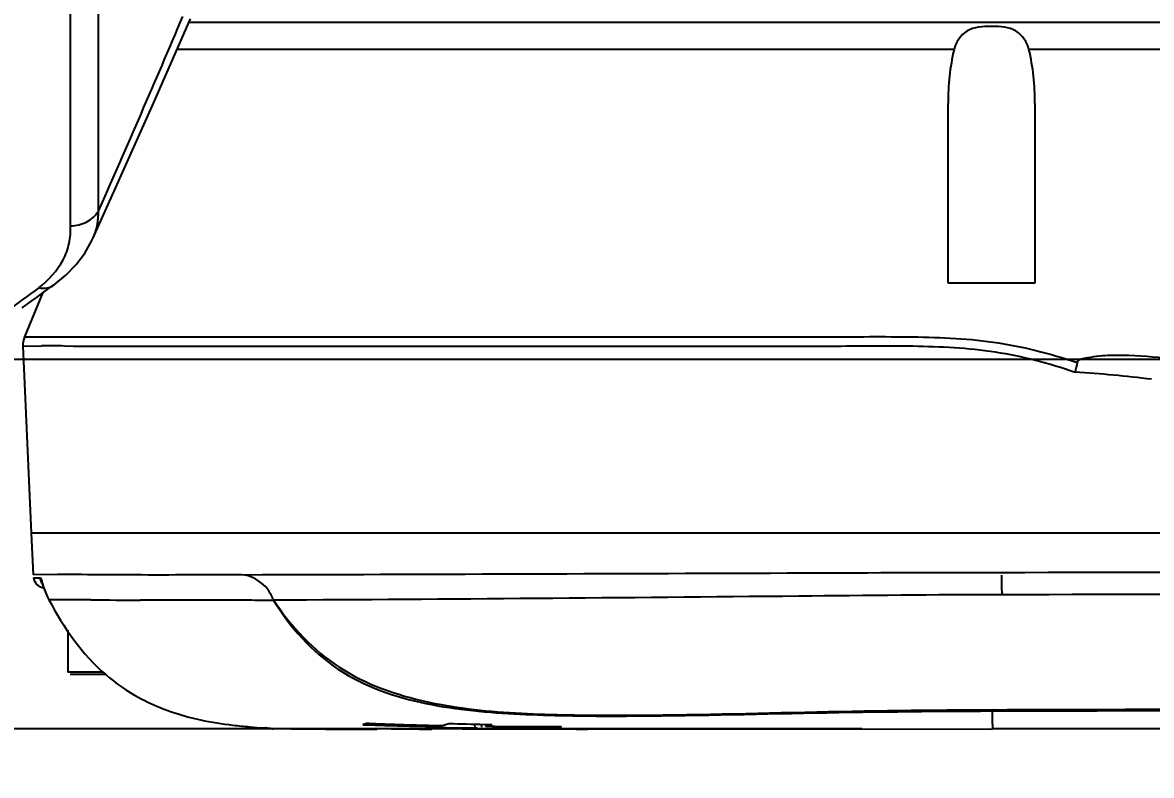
# Model space of a CAD drawing. Header units: millimetres. Extents: x 4086 to 8300, y 123 to 1549.
# Drawn here: x 6920.47 to 6933.45, y 441.71 to 450.37 of the extents above; entities that cross this region are included whole.
import ezdxf

# ---------------------------------------------------------------- set-up
doc = ezdxf.new("R2010")
doc.units = ezdxf.units.MM
doc.layers.add('外形图', color=7, linetype='Continuous')
doc.layers.add('尺寸标注', color=7, linetype='Continuous')
doc.styles.add('思源黑', font='SourceHanSansCN-Normal.ttf')
doc.dimstyles.new('尺寸标注_1_4比例', dxfattribs={"dimtxt": 7, "dimasz": 6, "dimexe": 2, "dimexo": 1.5, "dimgap": 1, "dimtad": 1, "dimdec": 1, "dimlfac": 4, "dimdsep": 46, "dimtxsty": '思源黑', "dimcen": 0.09, "dimadec": 0, "dimazin": 0, "dimtp": 0.01, "dimtm": 0.01, "dimtfac": 1, "dimtdec": 1, "dimtofl": 0, "dimtmove": 0, "dimatfit": 3, "dimfxl": 1, "dimtolj": 1, "dimarcsym": 0})

# ---------------------------------------------------------------- blocks, each defined once
blk = doc.blocks.new('*D754')
at = {"layer": 'Defpoints', "color": 0}
for p in [(6927.486, 473.749), (6879.67, 442.248), (6931.623, 442.248)]:
    blk.add_point(p, dxfattribs=at)
at = {"layer": '尺寸标注', "color": 0, "lineweight": -2}
for p, q in [((6925.986, 473.749), (6877.67, 473.749)), ((6879.67, 467.749), (6879.67, 448.248)), ((6930.123, 442.248), (6877.67, 442.248))]:
    blk.add_line(p, q, dxfattribs=at)
at = {"layer": '尺寸标注', "color": 0}
for points in [[(6880.67, 467.749), (6878.67, 467.749), (6879.67, 473.749)], [(6878.67, 448.248), (6880.67, 448.248), (6879.67, 442.248)]]:
    blk.add_solid(points, dxfattribs=at)
at = {"layer": '尺寸标注', "color": 0, "insert": (6875.046, 457.743), "char_height": 7, "attachment_point": 5, "rotation": 90, "style": '思源黑'}
blk.add_mtext('\\A1;126', dxfattribs=at)
blk = doc.blocks.new('*D755')
at = {"layer": 'Defpoints', "color": 0}
for p in [(6960.112, 469.498), (6894.679, 446.498), (6960.112, 446.498)]:
    blk.add_point(p, dxfattribs=at)
at = {"layer": '尺寸标注', "color": 0, "lineweight": -2}
for p, q in [((6958.612, 469.498), (6892.679, 469.498)), ((6894.679, 463.498), (6894.679, 452.498)), ((6958.612, 446.498), (6892.679, 446.498))]:
    blk.add_line(p, q, dxfattribs=at)
at = {"layer": '尺寸标注', "color": 0}
for points in [[(6895.679, 463.498), (6893.679, 463.498), (6894.679, 469.498)], [(6893.679, 452.498), (6895.679, 452.498), (6894.679, 446.498)]]:
    blk.add_solid(points, dxfattribs=at)
at = {"layer": '尺寸标注', "color": 0, "insert": (6890.055, 457.578), "char_height": 7, "attachment_point": 5, "rotation": 90, "style": '思源黑'}
blk.add_mtext('\\A1;92', dxfattribs=at)
blk = doc.blocks.new('*D756')
at = {"layer": 'Defpoints', "color": 0}
for p in [(6960.112, 469.498), (6912.112, 449.123), (6912.112, 423.652)]:
    blk.add_point(p, dxfattribs=at)
at = {"layer": '尺寸标注', "color": 0, "lineweight": -2}
for p, q in [((6960.112, 467.998), (6960.112, 421.652)), ((6912.112, 447.623), (6912.112, 421.652)), ((6954.112, 423.652), (6918.112, 423.652))]:
    blk.add_line(p, q, dxfattribs=at)
at = {"layer": '尺寸标注', "color": 0}
for points in [[(6918.112, 424.652), (6918.112, 422.652), (6912.112, 423.652)], [(6954.112, 422.652), (6954.112, 424.652), (6960.112, 423.652)]]:
    blk.add_solid(points, dxfattribs=at)
at = {"layer": '尺寸标注', "color": 0, "insert": (6936.112, 428.276), "char_height": 7, "attachment_point": 5, "style": '思源黑'}
blk.add_mtext('\\A1;192', dxfattribs=at)

msp = doc.modelspace()

# ---------------------------------------------------------------- linework, layer by layer
at = {"layer": '外形图'}
for p, q in [((6921.0178, 448.0355), (6921.0178, 461.7929)), ((6921.3385, 448.2021), (6921.3385, 461.7374)), ((6921.9764, 449.4528), (6922.3989, 450.4171)), ((6940.9058, 450.3728), (6922.3795, 450.3728)), ((6931.1813, 450.0639), (6922.2442, 450.0639)), ((6941.3678, 450.0639), (6932.0429, 450.0639)), ((6931.1121, 447.3728), (6931.1121, 449.4431)), ((6932.1121, 449.4431), (6932.1121, 447.3728)), ((6920.7317, 447.2849), (6920.828, 447.3536)), ((6920.828, 447.3536), (6920.8311, 447.3559)), ((6932.1121, 447.3728), (6931.1121, 447.3728)), ((6920.6967, 447.2599), (6920.4886, 446.7565)), ((6920.5473, 447.1525), (6920.6365, 447.2168)), ((6920.6365, 447.2168), (6920.7317, 447.2849)), ((6920.4636, 447.0921), (6920.5473, 447.1525)), ((6920.4886, 446.7565), (6920.7812, 446.7581)), ((6920.4698, 446.6507), (6920.6831, 446.6524)), ((6920.4698, 446.6507), (6920.5665, 444.4978)), ((6920.5665, 444.4978), (6920.5903, 444.0207)), ((6942.3906, 444.4978), (6920.567, 444.4978)), ((6920.8715, 444.0218), (6920.5903, 444.0207)), ((6920.5929, 443.9852), (6920.6262, 443.9854)), ((6920.6262, 443.9854), (6920.668, 443.9859)), ((6920.9551, 444.0218), (6920.8715, 444.0218)), ((6920.7544, 443.7605), (6920.7685, 443.7321)), ((6920.7695, 443.7321), (6920.7683, 443.7322)), ((6922.1133, 443.728), (6921.8246, 443.7285)), ((6920.9871, 443.3814), (6920.9871, 442.8978)), ((6921.3944, 442.8978), (6920.9871, 442.8978)), ((6921.4242, 442.8728), (6921.0121, 442.8728)), ((6931.6232, 442.2996), (6931.6227, 442.4526)), ((6925.1747, 442.287), (6925.2517, 442.2853)), ((6925.2517, 442.2853), (6925.2943, 442.2845)), ((6925.3455, 442.2998), (6925.3708, 442.3085)), ((6925.6721, 442.2554), (6925.6685, 442.301)), ((6925.7486, 442.2679), (6925.7461, 442.2995)), ((6925.7786, 442.2988), (6925.8689, 442.2973)), ((6926.3702, 442.2734), (6926.6641, 442.2728)), ((6931.6232, 442.2996), (6931.6226, 442.2478)), ((6924.1525, 442.2449), (6924.4225, 442.2447)), ((6924.4225, 442.2447), (6924.5454, 442.2446)), ((6924.5454, 442.2498), (6924.7074, 442.249)), ((6924.5454, 442.2446), (6924.5454, 442.2498)), ((6924.7074, 442.249), (6924.8702, 442.2483)), ((6924.8702, 442.2483), (6925.0342, 442.2477)), ((6925.0342, 442.2477), (6925.0342, 442.2443)), ((6925.0342, 442.2443), (6925.0342, 442.2439)), ((6925.0342, 442.2439), (6925.1757, 442.2437)), ((6925.2941, 442.2576), (6925.2504, 442.258)), ((6925.3388, 442.2573), (6925.2941, 442.2576)), ((6925.5048, 442.2562), (6925.3388, 442.2573)), ((6925.6721, 442.2554), (6925.5048, 442.2562)), ((6925.5247, 442.2466), (6925.9533, 442.2463)), ((6925.6975, 442.259), (6925.6721, 442.2554)), ((6925.8835, 442.2437), (6925.7338, 442.2437)), ((6926.0359, 442.2661), (6925.8687, 442.267)), ((6925.8975, 442.2436), (6925.8772, 442.2434)), ((6925.9178, 442.244), (6925.8975, 442.2436)), ((6926.0713, 442.2448), (6925.9383, 442.2448)), ((6925.9533, 442.2463), (6926.3899, 442.2463)), ((6926.3264, 442.2651), (6926.0359, 442.2661)), ((6926.2345, 442.2448), (6926.0713, 442.2448)), ((6926.5335, 442.2448), (6926.2345, 442.2448)), ((6926.6203, 442.2646), (6926.3264, 442.2651)), ((6926.3899, 442.2463), (6926.8345, 442.2467)), ((6926.8345, 442.2448), (6926.5335, 442.2448)), ((6926.8345, 442.2467), (6926.8345, 442.2455)), ((6926.8345, 442.2455), (6926.8345, 442.2451)), ((6926.8347, 442.2438), (6926.963, 442.2439)), ((6926.963, 442.2439), (6931.6226, 442.2478)), ((6936.5217, 442.2478), (6931.6226, 442.2478))]:
    msp.add_line(p, q, dxfattribs=at)
for points in [[(6921.2749, 447.8873), (6921.5212, 448.4328), (6921.9764, 449.4528)], [(6920.8311, 447.3559), (6920.965, 447.4663), (6921.0841, 447.5896), (6921.1825, 447.72), (6921.2601, 447.856), (6921.2749, 447.8873)], [(6920.6896, 443.9297), (6920.6878, 443.9332), (6920.6945, 443.9147), (6920.7088, 443.873), (6920.729, 443.8189), (6920.7544, 443.7605)], [(6931.6411, 442.4682), (6931.635, 442.4606), (6931.6288, 442.4554), (6931.6227, 442.4526)]]:
    msp.add_lwpolyline(points, dxfattribs=at)
for centre, radius, start, end in [((6788.6334, 507.0921), 145.1849, 336.069981, 337.033509), ((6956.6225, 397.5962), 61.3707, 125.880028, 126.319983), ((6920.7196, 446.661), 0.25, 157.5326, 182.34986), ((6920.6232, 360.5414), 86.111, 89.784171, 89.960149), ((6936.7686, 445.5221), 4.2753, 167.29741, 168.81302), ((6931.4043, 429.1513), 17.24, 83.18006, 86.10791), ((6920.7173, 443.9978), 0.125, 185.74114, 270), ((6922.6778, 376.1557), 67.8622, 89.705894, 89.982468), ((6920.8277, 438.653), 5.0794, 90.50526, 90.65677), ((6922.0684, 579.1456), 135.4174, 269.653891, 269.896849), ((6921.9214, 144.1169), 299.6112, 89.774242, 89.963303), ((6922.8359, 444.5093), 2.1638, 229.21727, 241.47623), ((6924.1098, 443.0231), 0.776, 290.28633, 293.77122), ((6925.6396, 476.9427), 34.6704, 267.91607, 268.38904), ((6925.6629, 468.2041), 25.9209, 267.25745, 267.88979), ((6925.825, 483.493), 41.2233, 268.38743, 268.79141), ((6925.8576, 473.4592), 31.1796, 267.88783, 268.42209), ((6925.9999, 491.7985), 49.5307, 268.79179, 269.13315), ((6926.0031, 478.6235), 36.346, 268.41695, 268.69392), ((6925.0191, 443.295), 1.0474, 285.2325, 288.15962), ((6926.358, 475.1886), 32.8949, 268.28029, 268.9908), ((6925.5195, 443.4689), 1.2226, 282.89784, 286.60825), ((6926.5349, 515.4931), 73.2197, 269.418978, 269.643756), ((6926.6846, 539.3448), 97.0719, 269.642913, 269.814419), ((6926.3746, 443.7042), 1.4604, 279.68729, 281.43315), ((6923.9296, 468.7436), 26.4978, 268.74463, 269.61977), ((6924.1761, 504.5255), 62.2806, 269.611461, 269.978312), ((6924.593, 421.3389), 20.9112, 89.01249, 89.25811)]:
    msp.add_arc(centre, radius, start, end, dxfattribs=at)
for points, knots in [([(6932.0429, 450.0639), (6932.0232, 450.147), (6931.9049, 450.3209), (6931.6122, 450.3322), (6931.3194, 450.321), (6931.201, 450.147), (6931.1813, 450.0639)], [0, 0, 0, 0, 0.2348924, 0.4998635, 0.7648907, 1, 1, 1, 1]), ([(6921.0178, 448.0355), (6921.0821, 448.0355), (6921.2085, 448.0639), (6921.3072, 448.1508), (6921.3385, 448.2021)], [0, 0, 0, 0, 0.516609, 1, 1, 1, 1]), ([(6921.2749, 447.8873), (6921.2969, 447.9359), (6921.3308, 448.0393), (6921.34, 448.1477), (6921.3385, 448.2021)], [0, 0, 0, 0, 0.4952647, 1, 1, 1, 1]), ([(6920.6538, 447.3215), (6920.7658, 447.4095), (6920.9143, 447.5692), (6921.0117, 447.8316), (6921.0221, 447.9679), (6921.0178, 448.0355)], [0, 0, 0, 0, 0.5144187, 0.7552617, 1, 1, 1, 1]), ([(6920.6538, 447.3215), (6920.6843, 447.3153), (6920.7462, 447.3131), (6920.8042, 447.3367), (6920.828, 447.3536)], [0, 0, 0, 0, 0.5164715, 1, 1, 1, 1]), ([(6920.7812, 446.7581), (6921.3061, 446.7571), (6922.7478, 446.7561), (6924.76, 446.7568), (6926.869, 446.7562), (6928.3849, 446.7575), (6929.6597, 446.7546), (6930.6427, 446.7649), (6931.6371, 446.7324), (6932.2836, 446.5664), (6932.5979, 446.4621)], [0, 0, 0, 0, 0.1329244, 0.3650966, 0.5095695, 0.6669908, 0.7489966, 0.832328, 0.9161306, 1, 1, 1, 1]), ([(6920.9475, 446.6518), (6921.5132, 446.65), (6922.9903, 446.6515), (6925.021, 446.6509), (6927.0839, 446.6503), (6928.5456, 446.6523), (6929.7688, 446.648), (6930.7091, 446.6613), (6931.6592, 446.618), (6932.2751, 446.4537), (6932.5745, 446.3515)], [0, 0, 0, 0, 0.145571, 0.3800882, 0.5225425, 0.6764159, 0.7562444, 0.8372308, 0.9185837, 1, 1, 1, 1]), ([(6932.5979, 446.4621), (6932.6077, 446.5055), (6932.7289, 446.5194), (6932.8906, 446.5466), (6933.2191, 446.5496), (6933.4867, 446.5305), (6933.6666, 446.5068)], [0, 0, 0, 0, 0.1229908, 0.2463386, 0.4978673, 1, 1, 1, 1]), ([(6920.6681, 443.9851), (6920.6691, 443.9749), (6920.6733, 443.954), (6920.6809, 443.9341), (6920.686, 443.9244)], [0, 0, 0, 0, 0.4839612, 1, 1, 1, 1]), ([(6920.6681, 443.9851), (6920.6824, 443.9851), (6920.6861, 443.9172), (6920.7053, 443.8864), (6920.7158, 443.8569)], [0, 0, 0, 0, 0.3147387, 1, 1, 1, 1]), ([(6921.6963, 444.0178), (6921.6225, 444.0182), (6921.3754, 444.0198), (6921.1283, 444.0216), (6920.9551, 444.0218)], [0, 0, 0, 0, 0.2989875, 1, 1, 1, 1]), ([(6922.6985, 444.0178), (6922.6201, 444.0179), (6922.3322, 444.0176), (6922.0444, 444.0167), (6921.835, 444.0173)], [0, 0, 0, 0, 0.2725557, 1, 1, 1, 1]), ([(6931.7272, 444.0439), (6930.9044, 444.0424), (6928.0041, 444.0326), (6925.1037, 444.0221), (6923.0261, 444.0169)], [0, 0, 0, 0, 0.2836783, 1, 1, 1, 1]), ([(6923.3539, 443.7246), (6923.3353, 443.7677), (6923.272, 443.9063), (6923.1269, 443.9922), (6923.0263, 444.0169)], [0, 0, 0, 0, 0.3120036, 1, 1, 1, 1]), ([(6931.739, 443.7905), (6931.7373, 443.8032), (6931.7285, 443.8775), (6931.7277, 443.9527), (6931.731, 444.0145)], [0, 0, 0, 0, 0.1720022, 1, 1, 1, 1]), ([(6921.2504, 443.7307), (6921.2004, 443.731), (6921.0446, 443.7318), (6920.8888, 443.7331), (6920.7829, 443.7322)], [0, 0, 0, 0, 0.3205386, 1, 1, 1, 1]), ([(6923.3539, 443.7246), (6923.5439, 443.4174), (6924.0441, 442.8518), (6925.1026, 442.4947), (6926.1853, 442.4039), (6927.636, 442.3844), (6929.4476, 442.433), (6930.8976, 442.4506), (6931.6227, 442.4526)], [0, 0, 0, 0, 0.1246261, 0.2494611, 0.3745657, 0.4996065, 0.7497875, 1, 1, 1, 1]), ([(6931.7398, 443.7905), (6930.9582, 443.7884), (6928.1638, 443.7614), (6925.3694, 443.7367), (6923.3566, 443.7269)], [0, 0, 0, 0, 0.2797006, 1, 1, 1, 1]), ([(6923.3566, 443.7269), (6923.5529, 443.4243), (6924.0693, 442.8781), (6925.1196, 442.5133), (6926.2032, 442.4125), (6927.654, 442.3941), (6929.466, 442.4446), (6930.916, 442.4661), (6931.6411, 442.4681)], [0, 0, 0, 0, 0.1244747, 0.2492672, 0.3744294, 0.4995505, 0.7497643, 1, 1, 1, 1]), ([(6922.3777, 442.383), (6922.4231, 442.3709), (6922.591, 442.3307), (6922.762, 442.3043), (6922.8868, 442.2896)], [0, 0, 0, 0, 0.271996, 1, 1, 1, 1]), ([(6922.8868, 442.2896), (6922.9519, 442.2819), (6923.0591, 442.274), (6923.224, 442.2526), (6923.2759, 442.2672), (6923.3551, 442.2439), (6923.3491, 442.2521)], [0, 0, 0, 0, 0.4236793, 0.7396127, 0.9340423, 1, 1, 1, 1]), ([(6925.0158, 442.2456), (6925.0075, 442.2459), (6924.9866, 442.2464), (6924.9658, 442.2468), (6924.9533, 442.247)], [0, 0, 0, 0, 0.3998407, 1, 1, 1, 1])]:
    msp.add_open_spline(points, degree=3, knots=knots, dxfattribs=at)
for points in [[(6931.1813, 450.0639), (6931.1331, 449.8613), (6931.1121, 449.6513), (6931.1121, 449.4431)], [(6932.1121, 449.4431), (6932.1121, 449.6513), (6932.091, 449.8613), (6932.0429, 450.0639)], [(6921.835, 444.0173), (6921.7888, 444.0174), (6921.7425, 444.0176), (6921.6963, 444.0178)], [(6948.8478, 444.0456), (6943.141, 444.0453), (6937.4341, 444.0451), (6931.7272, 444.0439)], [(6920.7158, 443.8569), (6920.7311, 443.8143), (6920.7488, 443.7724), (6920.7695, 443.7321)], [(6920.7695, 443.7321), (6920.9363, 443.4128), (6921.1497, 443.1062), (6921.4226, 442.8709)], [(6923.3539, 443.7246), (6923.2699, 443.725), (6923.1859, 443.7254), (6923.1019, 443.7258)], [(6948.8479, 443.7949), (6943.1452, 443.7945), (6937.4425, 443.7939), (6931.7398, 443.7905)], [(6921.8027, 442.6082), (6921.9836, 442.51), (6922.1788, 442.436), (6922.3777, 442.383)], [(6931.6227, 442.4526), (6933.2274, 442.4571), (6934.8322, 442.4613), (6936.437, 442.4655)], [(6931.6411, 442.4678), (6933.2513, 442.4722), (6934.8616, 442.4764), (6936.4718, 442.4805)]]:
    msp.add_open_spline(points, degree=3, dxfattribs=at)

# ---------------------------------------------------------------- dimensions: what is measured, and where the dimension line sits
at = {"layer": '尺寸标注'}
for base, p1, p2, picture, middle in [((6879.6699, 442.2478), (6927.4858, 473.749), (6931.6226, 442.2478), '*D754', (6879.6699, 457.743)), ((6894.6791, 446.4978), (6960.1121, 469.4978), (6960.1121, 446.4978), '*D755', (6894.6791, 457.5781))]:
    dim = msp.add_linear_dim(base=base, p1=p1, p2=p2, angle=90, dimstyle='尺寸标注_1_4比例', dxfattribs=at)
    dim.commit()
    dim.dimension.update_dxf_attribs({"geometry": picture, "text_midpoint": middle, "dimtype": 160})
dim = msp.add_linear_dim(base=(6912.1121, 423.6521), p1=(6960.1121, 469.4978), p2=(6912.1121, 449.1228), dimstyle='尺寸标注_1_4比例', dxfattribs=at)
dim.commit()
dim.dimension.update_dxf_attribs({"geometry": '*D756', "text_midpoint": (6936.1121, 428.2765)})

doc.saveas('drawing.dxf')
